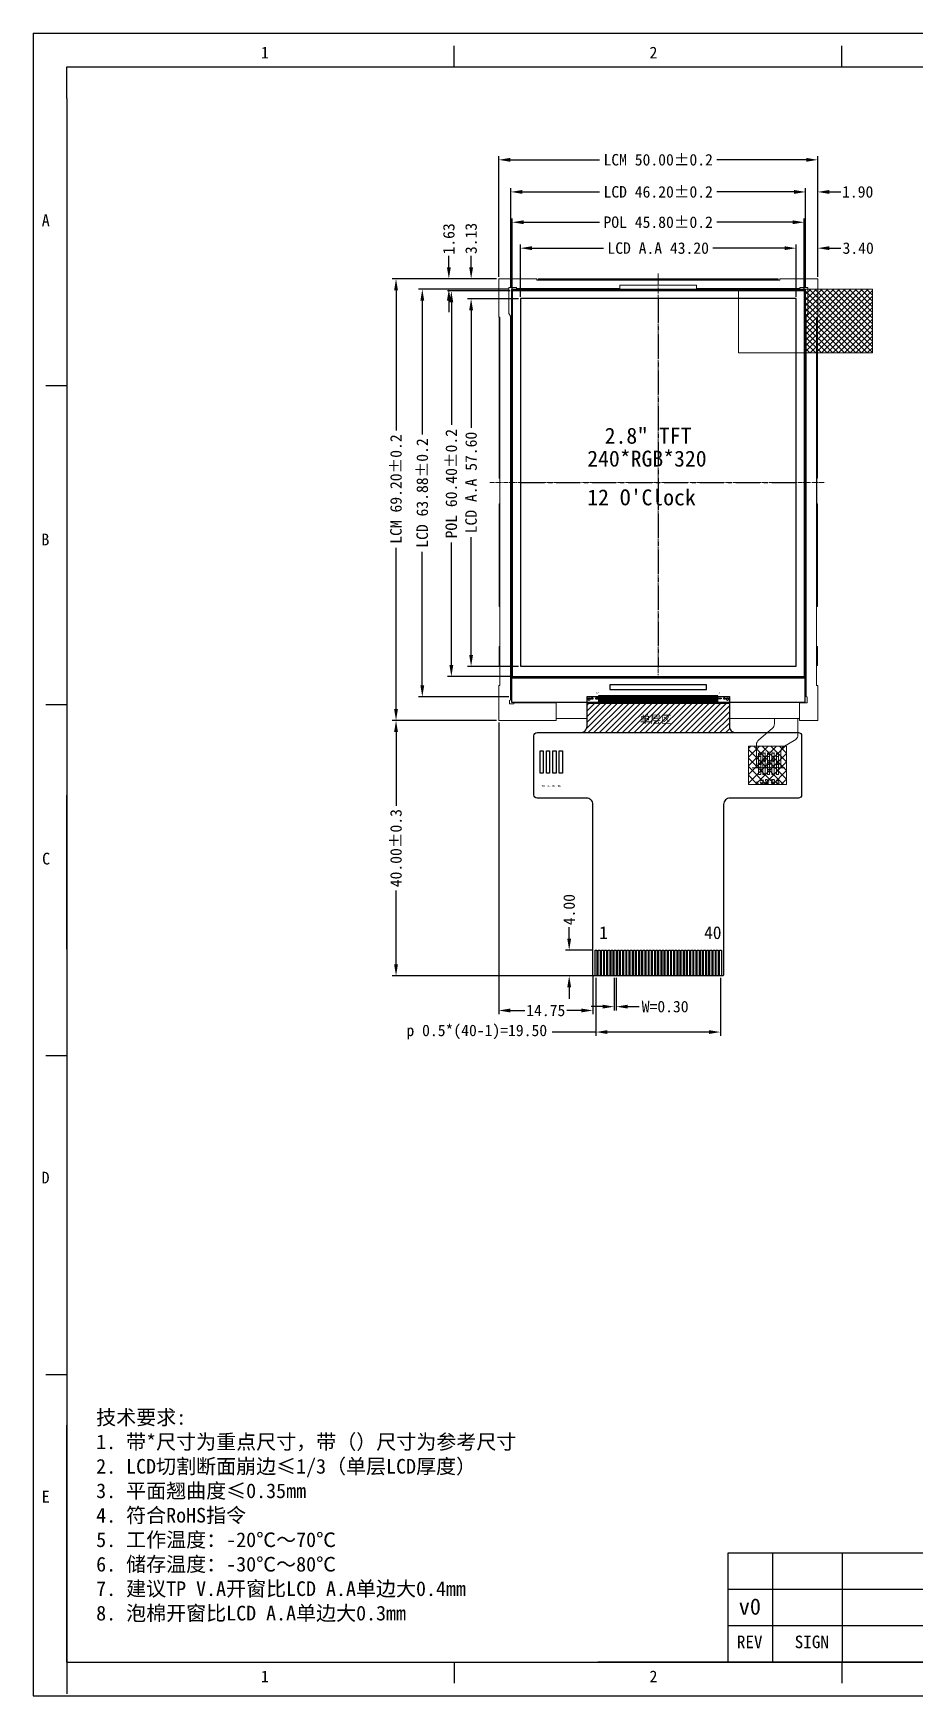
# Model space of a CAD drawing. Header units: millimetres. Extents: x 208 to 583, y 377 to 638.
# Drawn here: x 207.9 to 346.1, y 377.2 to 637.7 of the extents above; entities that cross this region are included whole.
import ezdxf
from ezdxf.enums import TextEntityAlignment as Align

# ---------------------------------------------------------------- set-up
doc = ezdxf.new("R2010")
doc.units = ezdxf.units.MM
doc.linetypes.add('CENTER2', pattern=[1.125, 0.75, -0.125, 0.125, -0.125])
for name, color, linetype, lineweight in [('DIM', 3, 'Continuous', 20), ('FRAME', 6, 'Continuous', 13), ('TP外形', 7, 'Continuous', 9), ('铁框', 5, 'Continuous', 9)]:
    doc.layers.add(name, color=color, linetype=linetype, lineweight=lineweight)
for name, color, linetype in [('FPC', 2, 'Continuous'), ('HOU', 7, 'Continuous'), ('LCD', 3, 'Continuous'), ('中心线', 1, 'Continuous'), ('标 注', 3, 'Continuous')]:
    doc.layers.add(name, color=color, linetype=linetype)
doc.styles.add('C-E02$0$HZ', font='')
doc.styles.add('STYLE', font='romans.shx', dxfattribs={"width": 0.9})
doc.styles.add('仿宋', font='', dxfattribs={"height": 2.5})
doc.styles.add('宋体', font='')
doc.styles.add('標注', font='txt.shx')
doc.styles.get('C-E02$0$HZ').set_extended_font_data('SimSun')
doc.styles.get('仿宋').set_extended_font_data('FangSong_GB2312')
doc.styles.get('宋体').set_extended_font_data('SimSun')
doc.dimstyles.new('STANDARD$0', dxfattribs={"dimtxt": 2.5, "dimasz": 1.8, "dimexe": 0.5, "dimexo": 0.5, "dimgap": 0.4, "dimtad": 1, "dimzin": 9, "dimdsep": 46, "dimtxsty": 'Standard', "dimcen": 1.5, "dimadec": 0, "dimazin": 0, "dimtfac": 1, "dimtmove": 0, "dimatfit": 3, "dimfxl": 0, "dimtolj": 1, "dimtzin": 0, "dimlwd": 5, "dimlwe": 5, "dimarcsym": 0})

# ---------------------------------------------------------------- blocks, each defined once
blk = doc.blocks.new('*D159')
at = {"layer": 'Defpoints', "color": 0, "transparency": 16777216}
for p in [(280.86, 617.85), (280.86, 599.21), (330.86, 599.21)]:
    blk.add_point(p, dxfattribs=at)
at = {"layer": 'DIM', "color": 0, "lineweight": -2, "transparency": 16777216}
for p, q in [((280.86, 599.54), (280.86, 618.43)), ((282.66, 617.85), (296.68, 617.85)), ((329.06, 617.85), (315.05, 617.85)), ((330.86, 599.54), (330.86, 618.43))]:
    blk.add_line(p, q, dxfattribs=at)
at = {"layer": 'DIM', "color": 0, "transparency": 16777216}
for points in [[(282.66, 618.15), (282.66, 617.55), (280.86, 617.85)], [(329.06, 618.15), (329.06, 617.55), (330.86, 617.85)]]:
    blk.add_solid(points, dxfattribs=at)
at = {"layer": 'DIM', "color": 0, "lineweight": 9, "transparency": 16777216, "insert": (305.86, 617.85), "char_height": 1.8, "attachment_point": 5, "style": '宋体'}
blk.add_mtext('\\A1;LCM 50.00%%P0.2 ', dxfattribs=at)
blk = doc.blocks.new('*D160')
at = {"layer": 'Defpoints', "color": 0, "transparency": 16777216}
for p in [(280.86, 599.21), (264.77, 530.01), (280.86, 530.01)]:
    blk.add_point(p, dxfattribs=at)
at = {"layer": 'DIM', "color": 0, "lineweight": -2, "transparency": 16777216}
for p, q in [((280.54, 599.21), (264.19, 599.21)), ((264.77, 597.41), (264.77, 575.46)), ((264.77, 531.81), (264.77, 557.08)), ((280.54, 530.01), (264.19, 530.01))]:
    blk.add_line(p, q, dxfattribs=at)
at = {"layer": 'DIM', "color": 0, "transparency": 16777216}
for points in [[(264.47, 597.41), (265.07, 597.41), (264.77, 599.21)], [(264.47, 531.81), (265.07, 531.81), (264.77, 530.01)]]:
    blk.add_solid(points, dxfattribs=at)
at = {"layer": 'DIM', "color": 0, "lineweight": 9, "transparency": 16777216, "insert": (264.77, 566.27), "char_height": 1.8, "attachment_point": 5, "rotation": 90, "style": '宋体'}
blk.add_mtext('\\A1;LCM 69.20%%P0.2', dxfattribs=at)
blk = doc.blocks.new('*D161')
at = {"layer": 'Defpoints', "color": 0, "transparency": 16777216}
for p in [(327.46, 604.01), (284.26, 596.09), (327.46, 596.09)]:
    blk.add_point(p, dxfattribs=at)
at = {"layer": 'DIM', "color": 0, "lineweight": -2, "transparency": 16777216}
for p, q in [((284.26, 596.41), (284.26, 604.59)), ((327.46, 596.41), (327.46, 604.59)), ((286.06, 604.01), (297.3, 604.01)), ((325.66, 604.01), (314.43, 604.01))]:
    blk.add_line(p, q, dxfattribs=at)
at = {"layer": 'DIM', "color": 0, "transparency": 16777216}
for points in [[(286.06, 604.31), (286.06, 603.71), (284.26, 604.01)], [(325.66, 604.31), (325.66, 603.71), (327.46, 604.01)]]:
    blk.add_solid(points, dxfattribs=at)
at = {"layer": 'DIM', "color": 0, "lineweight": 9, "transparency": 16777216, "insert": (305.86, 604.01), "char_height": 1.8, "attachment_point": 5, "style": '宋体'}
blk.add_mtext('\\A1;LCD A.A 43.20', dxfattribs=at)
blk = doc.blocks.new('*D162')
at = {"layer": 'Defpoints', "color": 0, "transparency": 16777216}
for p in [(284.26, 596.09), (276.54, 538.49), (284.26, 538.49)]:
    blk.add_point(p, dxfattribs=at)
at = {"layer": 'DIM', "color": 0, "lineweight": -2, "transparency": 16777216}
for p, q in [((283.94, 596.09), (275.96, 596.09)), ((276.54, 594.29), (276.54, 575.85)), ((276.54, 540.29), (276.54, 558.73)), ((283.94, 538.49), (275.96, 538.49))]:
    blk.add_line(p, q, dxfattribs=at)
at = {"layer": 'DIM', "color": 0, "transparency": 16777216}
for points in [[(276.24, 594.29), (276.84, 594.29), (276.54, 596.09)], [(276.24, 540.29), (276.84, 540.29), (276.54, 538.49)]]:
    blk.add_solid(points, dxfattribs=at)
at = {"layer": 'DIM', "color": 0, "lineweight": 9, "transparency": 16777216, "insert": (276.54, 567.29), "char_height": 1.8, "attachment_point": 5, "rotation": 90, "style": '宋体'}
blk.add_mtext('\\A1;LCD A.A 57.60', dxfattribs=at)
blk = doc.blocks.new('*D163')
at = {"layer": 'Defpoints', "color": 0, "transparency": 16777216}
for p in [(276.54, 599.21), (280.86, 599.21), (284.26, 596.09)]:
    blk.add_point(p, dxfattribs=at)
at = {"layer": 'DIM', "color": 0, "lineweight": -2, "transparency": 16777216}
for p, q in [((276.54, 601.01), (276.54, 602.81)), ((280.54, 599.21), (275.96, 599.21)), ((283.94, 596.09), (275.96, 596.09)), ((276.54, 594.29), (276.54, 592.49))]:
    blk.add_line(p, q, dxfattribs=at)
at = {"layer": 'DIM', "color": 0, "transparency": 16777216}
for points in [[(276.24, 601.01), (276.84, 601.01), (276.54, 599.21)], [(276.24, 594.29), (276.84, 594.29), (276.54, 596.09)]]:
    blk.add_solid(points, dxfattribs=at)
at = {"layer": 'DIM', "color": 0, "lineweight": 9, "transparency": 16777216, "insert": (276.54, 605.53), "char_height": 1.8, "attachment_point": 5, "rotation": 90, "style": '宋体'}
blk.add_mtext('\\A1;3.13', dxfattribs=at)
blk = doc.blocks.new('*D164')
at = {"layer": 'Defpoints', "color": 0, "transparency": 16777216}
for p in [(330.86, 604.01), (330.86, 599.21), (327.46, 596.09)]:
    blk.add_point(p, dxfattribs=at)
at = {"layer": 'DIM', "color": 0, "lineweight": -2, "transparency": 16777216}
for p, q in [((327.46, 596.41), (327.46, 604.59)), ((330.86, 599.54), (330.86, 604.59)), ((325.66, 604.01), (323.86, 604.01)), ((332.66, 604.01), (334.46, 604.01))]:
    blk.add_line(p, q, dxfattribs=at)
at = {"layer": 'DIM', "color": 0, "transparency": 16777216}
for points in [[(325.66, 604.31), (325.66, 603.71), (327.46, 604.01)], [(332.66, 604.31), (332.66, 603.71), (330.86, 604.01)]]:
    blk.add_solid(points, dxfattribs=at)
at = {"layer": 'DIM', "color": 0, "lineweight": 9, "transparency": 16777216, "insert": (337.2, 604.01), "char_height": 1.8, "attachment_point": 5, "style": '宋体'}
blk.add_mtext('\\A1;3.40', dxfattribs=at)
blk = doc.blocks.new('*D172')
at = {"layer": 'Defpoints', "color": 0, "transparency": 16777216}
for p in [(328.96, 612.82), (282.76, 597.59), (328.96, 597.59)]:
    blk.add_point(p, dxfattribs=at)
at = {"layer": 'DIM', "color": 0, "lineweight": -2, "transparency": 16777216}
for p, q in [((282.76, 597.91), (282.76, 613.4)), ((284.56, 612.82), (296.68, 612.82)), ((327.16, 612.82), (315.05, 612.82)), ((328.96, 597.91), (328.96, 613.4))]:
    blk.add_line(p, q, dxfattribs=at)
at = {"layer": 'DIM', "color": 0, "transparency": 16777216}
for points in [[(284.56, 613.12), (284.56, 612.52), (282.76, 612.82)], [(327.16, 613.12), (327.16, 612.52), (328.96, 612.82)]]:
    blk.add_solid(points, dxfattribs=at)
at = {"layer": 'DIM', "color": 0, "lineweight": 9, "transparency": 16777216, "insert": (305.86, 612.82), "char_height": 1.8, "attachment_point": 5, "style": '宋体'}
blk.add_mtext('\\A1;LCD 46.20%%P0.2 ', dxfattribs=at)
blk = doc.blocks.new('*D154')
at = {"layer": 'Defpoints', "color": 0, "transparency": 16777216}
for p in [(282.76, 597.59), (268.89, 533.71), (282.76, 533.71)]:
    blk.add_point(p, dxfattribs=at)
at = {"layer": 'DIM', "color": 0, "lineweight": -2, "transparency": 16777216}
for p, q in [((282.44, 597.59), (268.31, 597.59)), ((268.89, 595.79), (268.89, 574.84)), ((268.89, 535.51), (268.89, 556.46)), ((282.44, 533.71), (268.31, 533.71))]:
    blk.add_line(p, q, dxfattribs=at)
at = {"layer": 'DIM', "color": 0, "transparency": 16777216}
for points in [[(268.59, 595.79), (269.19, 595.79), (268.89, 597.59)], [(268.59, 535.51), (269.19, 535.51), (268.89, 533.71)]]:
    blk.add_solid(points, dxfattribs=at)
at = {"layer": 'DIM', "color": 0, "lineweight": 9, "transparency": 16777216, "insert": (268.89, 565.65), "char_height": 1.8, "attachment_point": 5, "rotation": 90, "style": '宋体'}
blk.add_mtext('\\A1;LCD 63.88%%P0.2 ', dxfattribs=at)
blk = doc.blocks.new('*D173')
at = {"layer": 'Defpoints', "color": 0, "transparency": 16777216}
for p in [(330.86, 612.82), (330.86, 599.21), (328.96, 597.59)]:
    blk.add_point(p, dxfattribs=at)
at = {"layer": 'DIM', "color": 0, "lineweight": -2, "transparency": 16777216}
for p, q in [((327.16, 612.82), (325.36, 612.82)), ((328.96, 597.91), (328.96, 613.4)), ((330.86, 599.54), (330.86, 613.4)), ((332.66, 612.82), (334.46, 612.82))]:
    blk.add_line(p, q, dxfattribs=at)
at = {"layer": 'DIM', "color": 0, "transparency": 16777216}
for points in [[(327.16, 613.12), (327.16, 612.52), (328.96, 612.82)], [(332.66, 613.12), (332.66, 612.52), (330.86, 612.82)]]:
    blk.add_solid(points, dxfattribs=at)
at = {"layer": 'DIM', "color": 0, "lineweight": 9, "transparency": 16777216, "insert": (337.13, 612.82), "char_height": 1.8, "attachment_point": 5, "style": '宋体'}
blk.add_mtext('\\A1;1.90', dxfattribs=at)
blk = doc.blocks.new('*D174')
at = {"layer": 'Defpoints', "color": 0, "transparency": 16777216}
for p in [(273.05, 599.21), (280.86, 599.21), (282.76, 597.59)]:
    blk.add_point(p, dxfattribs=at)
at = {"layer": 'DIM', "color": 0, "lineweight": -2, "transparency": 16777216}
for p, q in [((273.05, 601.01), (273.05, 602.81)), ((280.54, 599.21), (272.47, 599.21)), ((282.44, 597.59), (272.47, 597.59)), ((273.05, 595.79), (273.05, 593.99))]:
    blk.add_line(p, q, dxfattribs=at)
at = {"layer": 'DIM', "color": 0, "transparency": 16777216}
for points in [[(272.75, 601.01), (273.35, 601.01), (273.05, 599.21)], [(272.75, 595.79), (273.35, 595.79), (273.05, 597.59)]]:
    blk.add_solid(points, dxfattribs=at)
at = {"layer": 'DIM', "color": 0, "lineweight": 9, "transparency": 16777216, "insert": (273.05, 605.46), "char_height": 1.8, "attachment_point": 5, "rotation": 90, "style": '宋体'}
blk.add_mtext('\\A1;1.63', dxfattribs=at)
blk = doc.blocks.new('*U121')
at = {"color": 4}
blk.add_lwpolyline([(-0.05, -0.4), (0.05, -0.4), (0.05, 0.4), (-0.05, 0.4)], close=True, dxfattribs=at)
blk = doc.blocks.new('*U122')
at = {"color": 0, "linetype": 'ByBlock', "lineweight": -2, "transparency": 16777216}
for p in [(0, 0), (0.14, 0), (0.28, 0), (0.42, 0), (0.56, 0), (0.7, 0), (0.84, 0), (0.98, 0), (1.12, 0), (1.26, 0), (1.4, 0), (1.54, 0), (1.68, 0), (1.82, 0), (1.96, 0), (2.1, 0), (2.24, 0), (2.38, 0), (2.52, 0), (2.66, 0), (2.8, 0), (2.94, 0), (3.08, 0), (3.22, 0), (3.36, 0), (3.5, 0), (3.64, 0), (3.78, 0), (3.92, 0), (4.06, 0), (4.2, 0), (4.34, 0), (4.48, 0), (4.62, 0), (4.76, 0), (4.9, 0), (5.04, 0), (5.18, 0), (5.32, 0), (5.46, 0), (5.6, 0), (5.74, 0), (5.88, 0), (6.02, 0), (6.16, 0), (6.3, 0), (6.44, 0), (6.58, 0), (6.72, 0), (6.86, 0), (7, 0), (7.14, 0), (7.28, 0), (7.42, 0), (7.56, 0), (7.7, 0), (7.84, 0), (7.98, 0), (8.12, 0), (8.26, 0), (8.4, 0), (8.54, 0), (8.68, 0), (8.82, 0), (8.96, 0), (9.1, 0), (9.24, 0), (9.38, 0), (9.52, 0), (9.66, 0), (9.8, 0), (9.94, 0), (10.08, 0), (10.22, 0), (10.36, 0), (10.5, 0), (10.64, 0), (10.78, 0), (10.92, 0), (11.06, 0), (11.2, 0), (11.34, 0), (11.48, 0), (11.62, 0), (11.76, 0), (11.9, 0), (12.04, 0), (12.18, 0), (12.32, 0), (12.46, 0), (12.6, 0), (12.74, 0), (12.88, 0), (13.02, 0), (13.16, 0), (13.3, 0), (13.44, 0), (13.58, 0), (13.72, 0), (13.86, 0), (14, 0), (14.14, 0), (14.28, 0), (14.42, 0), (14.56, 0), (14.7, 0), (14.84, 0), (14.98, 0), (15.12, 0), (15.26, 0), (15.4, 0), (15.54, 0), (15.68, 0), (15.82, 0), (15.96, 0), (16.1, 0), (16.24, 0), (16.38, 0), (16.52, 0), (16.66, 0), (16.8, 0), (16.94, 0), (17.08, 0), (17.22, 0), (17.36, 0), (17.5, 0), (17.64, 0), (17.78, 0), (17.92, 0), (18.06, 0), (18.2, 0), (18.34, 0), (18.48, 0), (18.62, 0)]:
    blk.add_blockref('*U121', p, dxfattribs=at)
blk = doc.blocks.new('ctc2.8')
at = {"color": 4}
for p, q in [((-454.19, 567.12), (-454.69, 567.12)), ((-454.69, 567.12), (-454.69, 567.02)), ((-454.69, 567.02), (-454.19, 567.02)), ((-435.47, 567.12), (-434.97, 567.12)), ((-434.97, 567.02), (-435.47, 567.02)), ((-434.97, 567.12), (-434.97, 567.02))]:
    blk.add_line(p, q, dxfattribs=at)
for points in [[(-467.83, 566.47), (-421.83, 566.47), (-421.83, 631.12), (-467.83, 631.12)], [(-467.83, 570.32), (-421.83, 570.32), (-421.83, 631.12), (-467.83, 631.12)], [(-466.43, 572.12), (-423.23, 572.12), (-423.23, 629.72), (-466.43, 629.72)], [(-452.41, 568.48), (-437.26, 568.48), (-437.26, 569.18), (-452.41, 569.18)]]:
    blk.add_lwpolyline(points, close=True, dxfattribs=at)
for centre, radius in [((-455.69, 566.97), 0.2), ((-455.69, 566.97), 0.15), ((-433.97, 566.97), 0.2), ((-433.97, 566.97), 0.15)]:
    blk.add_circle(centre, radius, dxfattribs=at)
at = {"layer": '中心线', "color": 1, "linetype": 'CENTER2', "ltscale": 5}
for p, q in [((-444.83, 629.72), (-444.83, 572.12)), ((-466.43, 600.92), (-423.23, 600.92))]:
    blk.add_line(p, q, dxfattribs=at)
at = {"color": 30}
blk.add_blockref('*U122', (-454.14, 567.07), dxfattribs=at)
at = {"color": 30, "char_height": 0.2, "attachment_point": 1, "style": '標注'}
for s, insert in [('{\\fSimSun|b0|i0|c134|p2;\\C4;134}', (-454.55, 568.09)), ('{\\fSimSun|b0|i0|c134|p2;\\C4;1}', (-435.37, 568.09))]:
    blk.add_mtext_dynamic_manual_height_columns(s, width=0.6639, gutter_width=20, heights=[0], dxfattribs=dict(at, insert=insert))
at = {"layer": 'DIM', "color": 2, "style": '仿宋'}
for s, p in [('2.8" TFT', (-453.23, 606.98)), ('240*RGB*320', (-455.96, 603.39))]:
    blk.add_text(s, height=2.5, dxfattribs=at).set_placement(p)
at = {"layer": 'LCD', "color": 2, "ltscale": 0.5, "style": '仿宋'}
blk.add_text("12 O'Clock ", height=2.5, dxfattribs=at).set_placement((-455.96, 597.32))
blk = doc.blocks.new('*U152')
at = {"color": 2}
blk.add_lwpolyline([(-0.045, -0.4), (0.045, -0.4), (0.045, 0.4), (-0.045, 0.4)], close=True, dxfattribs=at)
blk = doc.blocks.new('*U153')
at = {"color": 0, "linetype": 'ByBlock', "lineweight": -2, "transparency": 16777216}
for p in [(0, 0), (0.14, 0), (0.28, 0), (0.42, 0), (0.56, 0), (0.7, 0), (0.84, 0), (0.98, 0), (1.12, 0), (1.26, 0), (1.4, 0), (1.54, 0), (1.68, 0), (1.82, 0), (1.96, 0), (2.1, 0), (2.24, 0), (2.38, 0), (2.52, 0), (2.66, 0), (2.8, 0), (2.94, 0), (3.08, 0), (3.22, 0), (3.36, 0), (3.5, 0), (3.64, 0), (3.78, 0), (3.92, 0), (4.06, 0), (4.2, 0), (4.34, 0), (4.48, 0), (4.62, 0), (4.76, 0), (4.9, 0), (5.04, 0), (5.18, 0), (5.32, 0), (5.46, 0), (5.6, 0), (5.74, 0), (5.88, 0), (6.02, 0), (6.16, 0), (6.3, 0), (6.44, 0), (6.58, 0), (6.72, 0), (6.86, 0), (7, 0), (7.14, 0), (7.28, 0), (7.42, 0), (7.56, 0), (7.7, 0), (7.84, 0), (7.98, 0), (8.12, 0), (8.26, 0), (8.4, 0), (8.54, 0), (8.68, 0), (8.82, 0), (8.96, 0), (9.1, 0), (9.24, 0), (9.38, 0), (9.52, 0), (9.66, 0), (9.8, 0), (9.94, 0), (10.08, 0), (10.22, 0), (10.36, 0), (10.5, 0), (10.64, 0), (10.78, 0), (10.92, 0), (11.06, 0), (11.2, 0), (11.34, 0), (11.48, 0), (11.62, 0), (11.76, 0), (11.9, 0), (12.04, 0), (12.18, 0), (12.32, 0), (12.46, 0), (12.6, 0), (12.74, 0), (12.88, 0), (13.02, 0), (13.16, 0), (13.3, 0), (13.44, 0), (13.58, 0), (13.72, 0), (13.86, 0), (14, 0), (14.14, 0), (14.28, 0), (14.42, 0), (14.56, 0), (14.7, 0), (14.84, 0), (14.98, 0), (15.12, 0), (15.26, 0), (15.4, 0), (15.54, 0), (15.68, 0), (15.82, 0), (15.96, 0), (16.1, 0), (16.24, 0), (16.38, 0), (16.52, 0), (16.66, 0), (16.8, 0), (16.94, 0), (17.08, 0), (17.22, 0), (17.36, 0), (17.5, 0), (17.64, 0), (17.78, 0), (17.92, 0), (18.06, 0), (18.2, 0), (18.34, 0), (18.48, 0), (18.62, 0)]:
    blk.add_blockref('*U152', p, dxfattribs=at)
blk = doc.blocks.new('*D178')
at = {"layer": 'Defpoints', "color": 0, "transparency": 16777216}
for p in [(328.76, 608.07), (282.96, 597.31), (328.76, 597.31)]:
    blk.add_point(p, dxfattribs=at)
at = {"layer": 'DIM', "color": 0, "lineweight": -2, "transparency": 16777216}
for p, q in [((282.96, 597.64), (282.96, 608.65)), ((284.76, 608.07), (296.67, 608.07)), ((326.96, 608.07), (315.06, 608.07)), ((328.76, 597.64), (328.76, 608.65))]:
    blk.add_line(p, q, dxfattribs=at)
at = {"layer": 'DIM', "color": 0, "transparency": 16777216}
for points in [[(284.76, 608.37), (284.76, 607.77), (282.96, 608.07)], [(326.96, 608.37), (326.96, 607.77), (328.76, 608.07)]]:
    blk.add_solid(points, dxfattribs=at)
at = {"layer": 'DIM', "color": 0, "lineweight": 9, "transparency": 16777216, "insert": (305.86, 608.07), "char_height": 1.8, "attachment_point": 5, "style": '宋体'}
blk.add_mtext('\\A1;POL 45.80%%P0.2 ', dxfattribs=at)
blk = doc.blocks.new('*D179')
at = {"layer": 'Defpoints', "color": 0, "transparency": 16777216}
for p in [(282.96, 597.31), (273.44, 536.91), (282.96, 536.91)]:
    blk.add_point(p, dxfattribs=at)
at = {"layer": 'DIM', "color": 0, "lineweight": -2, "transparency": 16777216}
for p, q in [((282.64, 597.31), (272.86, 597.31)), ((273.44, 595.51), (273.44, 576.31)), ((273.44, 538.71), (273.44, 557.91)), ((282.64, 536.91), (272.86, 536.91))]:
    blk.add_line(p, q, dxfattribs=at)
at = {"layer": 'DIM', "color": 0, "transparency": 16777216}
for points in [[(273.14, 595.51), (273.74, 595.51), (273.44, 597.31)], [(273.14, 538.71), (273.74, 538.71), (273.44, 536.91)]]:
    blk.add_solid(points, dxfattribs=at)
at = {"layer": 'DIM', "color": 0, "lineweight": 9, "transparency": 16777216, "insert": (273.44, 567.11), "char_height": 1.8, "attachment_point": 5, "rotation": 90, "style": '宋体'}
blk.add_mtext('\\A1;POL 60.40%%P0.2 ', dxfattribs=at)
blk = doc.blocks.new('*D188')
at = {"layer": 'Defpoints', "color": 0, "transparency": 16777216}
for p in [(280.86, 530.01), (264.77, 490.01), (295.81, 490.01)]:
    blk.add_point(p, dxfattribs=at)
at = {"layer": 'DIM', "color": 0, "lineweight": -2, "transparency": 16777216}
for p, q in [((280.54, 530.01), (264.19, 530.01)), ((264.77, 528.21), (264.77, 516.62)), ((264.77, 491.81), (264.77, 503.4)), ((295.49, 490.01), (264.19, 490.01))]:
    blk.add_line(p, q, dxfattribs=at)
at = {"layer": 'DIM', "color": 0, "transparency": 16777216}
for points in [[(264.47, 528.21), (265.07, 528.21), (264.77, 530.01)], [(264.47, 491.81), (265.07, 491.81), (264.77, 490.01)]]:
    blk.add_solid(points, dxfattribs=at)
at = {"layer": 'DIM', "color": 0, "lineweight": 9, "transparency": 16777216, "insert": (264.77, 510.01), "char_height": 1.8, "attachment_point": 5, "rotation": 90, "style": '宋体'}
blk.add_mtext('\\A1;40.00%%P0.3', dxfattribs=at)
blk = doc.blocks.new('*D189')
at = {"layer": 'Defpoints', "color": 0, "transparency": 16777216}
for p in [(280.86, 530.01), (295.61, 490.21), (295.61, 484.58)]:
    blk.add_point(p, dxfattribs=at)
at = {"layer": 'DIM', "color": 0, "lineweight": -2, "transparency": 16777216}
for p, q in [((280.86, 529.69), (280.86, 484)), ((295.61, 489.89), (295.61, 484)), ((282.66, 484.58), (284.95, 484.58)), ((293.81, 484.58), (291.53, 484.58))]:
    blk.add_line(p, q, dxfattribs=at)
at = {"layer": 'DIM', "color": 0, "transparency": 16777216}
for points in [[(282.66, 484.88), (282.66, 484.28), (280.86, 484.58)], [(293.81, 484.88), (293.81, 484.28), (295.61, 484.58)]]:
    blk.add_solid(points, dxfattribs=at)
at = {"layer": 'DIM', "color": 0, "lineweight": 9, "transparency": 16777216, "insert": (288.24, 484.58), "char_height": 1.8, "attachment_point": 5, "style": '宋体'}
blk.add_mtext('\\A1;14.75', dxfattribs=at)
blk = doc.blocks.new('*D190')
at = {"layer": 'Defpoints', "color": 0, "transparency": 16777216}
for p in [(296.11, 490.01), (315.61, 490.01), (315.61, 481.2)]:
    blk.add_point(p, dxfattribs=at)
at = {"layer": 'DIM', "color": 0, "lineweight": -2, "transparency": 16777216}
for p, q in [((296.11, 489.69), (296.11, 480.62)), ((315.61, 489.69), (315.61, 480.62)), ((296.11, 481.2), (289.22, 481.2)), ((313.81, 481.2), (297.91, 481.2))]:
    blk.add_line(p, q, dxfattribs=at)
at = {"layer": 'DIM', "color": 0, "transparency": 16777216}
for points in [[(297.91, 481.5), (297.91, 480.9), (296.11, 481.2)], [(313.81, 481.5), (313.81, 480.9), (315.61, 481.2)]]:
    blk.add_solid(points, dxfattribs=at)
at = {"layer": 'DIM', "color": 0, "lineweight": 9, "transparency": 16777216, "insert": (277.43, 481.2), "char_height": 1.8, "attachment_point": 5, "style": '宋体'}
blk.add_mtext('\\A1;p 0.5*(40-1)=19.50', dxfattribs=at)
blk = doc.blocks.new('*D191')
at = {"layer": 'Defpoints', "color": 0, "transparency": 16777216}
for p in [(291.91, 494.01), (295.96, 494.01), (295.96, 490.01)]:
    blk.add_point(p, dxfattribs=at)
at = {"layer": 'DIM', "color": 0, "lineweight": -2, "transparency": 16777216}
for p, q in [((291.91, 495.81), (291.91, 497.61)), ((295.64, 494.01), (291.33, 494.01)), ((295.64, 490.01), (291.33, 490.01)), ((291.91, 488.21), (291.91, 486.41))]:
    blk.add_line(p, q, dxfattribs=at)
at = {"layer": 'DIM', "color": 0, "transparency": 16777216}
for points in [[(291.61, 495.81), (292.21, 495.81), (291.91, 494.01)], [(291.61, 488.21), (292.21, 488.21), (291.91, 490.01)]]:
    blk.add_solid(points, dxfattribs=at)
at = {"layer": 'DIM', "color": 0, "lineweight": 9, "transparency": 16777216, "insert": (291.91, 500.38), "char_height": 1.8, "attachment_point": 5, "rotation": 90, "style": '宋体'}
blk.add_mtext('\\A1;4.00', dxfattribs=at)
blk = doc.blocks.new('*D192')
at = {"layer": 'Defpoints', "color": 0, "transparency": 16777216}
for p in [(298.96, 490.01), (299.26, 490.01), (299.26, 485.18)]:
    blk.add_point(p, dxfattribs=at)
at = {"layer": 'DIM', "color": 0, "lineweight": -2, "transparency": 16777216}
for p, q in [((298.96, 489.69), (298.96, 484.6)), ((299.26, 489.69), (299.26, 484.6)), ((297.16, 485.18), (295.36, 485.18)), ((301.06, 485.18), (302.86, 485.18))]:
    blk.add_line(p, q, dxfattribs=at)
at = {"layer": 'DIM', "color": 0, "transparency": 16777216}
for points in [[(297.16, 485.48), (297.16, 484.88), (298.96, 485.18)], [(301.06, 485.48), (301.06, 484.88), (299.26, 485.18)]]:
    blk.add_solid(points, dxfattribs=at)
at = {"layer": 'DIM', "color": 0, "lineweight": 9, "transparency": 16777216, "insert": (306.95, 485.18), "char_height": 1.8, "attachment_point": 5, "style": '宋体'}
blk.add_mtext('\\A1;W=0.30', dxfattribs=at)

msp = doc.modelspace()

# ---------------------------------------------------------------- hatches: boundary and pattern name
at = {"lineweight": 9}
h = msp.add_hatch(dxfattribs=at)
h.set_pattern_fill('ANSI37', color=1, scale=0.2, style=0)
h.set_pattern_definition([(45, (-68.1751, 196.0461), (-0.4490128, 0.4490128), []), (135, (-68.1751, 196.0461), (-0.4490128, -0.4490128), [])])
h.paths.add_polyline_path([(339.465, 597.589), (328.965, 597.589), (328.965, 587.589), (339.465, 587.589)])
h = msp.add_hatch()
h.set_pattern_fill('ANSI31', color=0, scale=0.2)
h.set_pattern_definition([(45, (436.7024, 0), (-0.4490128, 0.4490128), [])])
h.paths.add_polyline_path([(317.025, 532.728), (294.705, 532.728), (294.705, 529.114, -0.4142136), (293.705, 528.114), (318.025, 528.114, -0.4142136), (317.025, 529.114)])
h.paths.add_polyline_path([(302.618, 528.823), (308.367, 528.823), (308.367, 531.139), (302.618, 531.139)], flags=24)
h = msp.add_hatch(dxfattribs=at)
h.set_pattern_fill('ANSI37', color=2, scale=0.3, style=0)
h.set_pattern_definition([(45, (19.5427, 21.7462), (-0.6735192, 0.6735192), []), (135, (19.5427, 21.7462), (-0.6735192, -0.6735192), [])])
h.paths.add_polyline_path([(325.992, 525.986), (319.992, 525.986), (319.992, 519.986), (325.992, 519.986)])

# ---------------------------------------------------------------- linework, layer by layer
at = {"color": 7, "linetype": 'Continuous'}
for p, q in [((207.911, 637.68), (582.816, 637.68)), ((207.911, 637.68), (207.911, 377.22)), ((207.911, 377.22), (582.816, 377.22))]:
    msp.add_line(p, q, dxfattribs=at)
at = {"linetype": 'Continuous'}
for p, q in [((273.907, 632.419), (273.907, 635.707)), ((334.642, 632.419), (334.642, 635.707)), ((213.172, 632.419), (577.554, 632.419)), ((213.172, 627.442), (213.172, 632.419)), ((213.172, 627.442), (213.172, 377.505)), ((213.172, 582.431), (209.884, 582.431)), ((213.172, 532.444), (209.884, 532.444)), ((213.172, 477.48), (209.884, 477.48)), ((213.172, 427.492), (209.884, 427.492)), ((213.172, 382.482), (577.554, 382.482)), ((273.907, 382.482), (273.907, 379.193)), ((334.642, 382.482), (334.642, 379.193))]:
    msp.add_line(p, q, dxfattribs=at)
at = {"color": 1, "lineweight": 9}
msp.add_line((328.965, 587.589), (328.965, 597.589), dxfattribs=at)
at = {"color": 30}
for p, q in [((294.705, 533.764), (317.025, 533.764)), ((294.705, 532.728), (317.025, 532.728)), ((293.705, 528.114), (319.695, 528.114))]:
    msp.add_line(p, q, dxfattribs=at)
at = {"color": 30, "lineweight": 9}
for p, q in [((321.58, 522.576), (320.58, 522.576)), ((324.73, 522.576), (325.73, 522.576))]:
    msp.add_line(p, q, dxfattribs=at)
at = {"color": 4, "linetype": 'Continuous'}
for p, q in [((213.172, 382.482), (213.172, 419.631)), ((409.307, 399.56), (316.785, 399.56)), ((316.785, 399.56), (316.785, 382.482)), ((323.79, 399.56), (323.79, 382.482)), ((334.699, 399.56), (334.699, 382.482)), ((409.307, 393.867), (316.785, 393.867)), ((409.307, 388.174), (316.785, 388.174)), ((409.307, 382.482), (296.409, 382.482))]:
    msp.add_line(p, q, dxfattribs=at)
at = {"color": 6}
msp.add_lwpolyline([(282.965, 536.914), (328.765, 536.914), (328.765, 597.314), (282.965, 597.314)], close=True, dxfattribs=at)
at = {"color": 1, "lineweight": 9}
msp.add_lwpolyline([(318.465, 587.589), (339.465, 587.589), (339.465, 597.589), (318.465, 597.589)], close=True, dxfattribs=at)
at = {"color": 30}
msp.add_lwpolyline([(317.025, 533.764), (317.025, 529.114, 0.4142136), (318.025, 528.114), (327.84, 528.114, -0.4142136), (328.34, 527.614), (328.34, 518.364, -0.4142136), (327.84, 517.864), (317.115, 517.864, 0.4142136), (316.115, 516.864), (316.115, 490.214, -0.4142136), (315.915, 490.014), (295.815, 490.014, -0.4142136), (295.615, 490.214), (295.615, 516.864, 0.4142136), (294.615, 517.864), (286.865, 517.864, -0.4142136), (286.365, 518.364), (286.365, 527.614, -0.4142136), (286.865, 528.114), (293.705, 528.114, 0.4142136), (294.705, 529.114), (294.705, 533.764)], format="xyb", dxfattribs=at)
at = {"color": 3}
for points in [[(287.346, 525.234), (287.845, 525.234), (287.845, 521.734), (287.346, 521.734)], [(288.345, 525.234), (288.845, 525.234), (288.845, 521.734), (288.345, 521.734)], [(289.345, 525.234), (289.845, 525.234), (289.845, 521.734), (289.345, 521.734)], [(290.345, 525.234), (290.845, 525.234), (290.845, 521.734), (290.345, 521.734)]]:
    msp.add_lwpolyline(points, close=True, dxfattribs=at)
at = {"color": 2, "lineweight": 9}
msp.add_lwpolyline([(319.992, 519.986), (325.992, 519.986), (325.992, 525.986), (319.992, 525.986)], close=True, dxfattribs=at)
at = {"color": 3, "lineweight": 9}
for points in [[(321.58, 524.876), (321.93, 524.876), (321.93, 521.576), (321.58, 521.576)], [(322.28, 524.876), (322.63, 524.876), (322.63, 521.576), (322.28, 521.576)], [(322.98, 524.876), (323.33, 524.876), (323.33, 521.576), (322.98, 521.576)], [(323.68, 524.876), (324.03, 524.876), (324.03, 521.576), (323.68, 521.576)], [(324.38, 524.876), (324.73, 524.876), (324.73, 521.576), (324.38, 521.576)]]:
    msp.add_lwpolyline(points, close=True, dxfattribs=at)
at = {"color": 2}
for points in [[(295.965, 494.014), (296.265, 494.014), (296.265, 490.014), (295.965, 490.014)], [(296.465, 494.014), (296.765, 494.014), (296.765, 490.014), (296.465, 490.014)], [(296.965, 494.014), (297.265, 494.014), (297.265, 490.014), (296.965, 490.014)], [(297.465, 494.014), (297.765, 494.014), (297.765, 490.014), (297.465, 490.014)], [(297.965, 494.014), (298.265, 494.014), (298.265, 490.014), (297.965, 490.014)], [(298.465, 494.014), (298.765, 494.014), (298.765, 490.014), (298.465, 490.014)], [(298.965, 494.014), (299.265, 494.014), (299.265, 490.014), (298.965, 490.014)], [(299.465, 494.014), (299.765, 494.014), (299.765, 490.014), (299.465, 490.014)], [(299.965, 494.014), (300.265, 494.014), (300.265, 490.014), (299.965, 490.014)], [(300.465, 494.014), (300.765, 494.014), (300.765, 490.014), (300.465, 490.014)], [(300.965, 494.014), (301.265, 494.014), (301.265, 490.014), (300.965, 490.014)], [(301.465, 494.014), (301.765, 494.014), (301.765, 490.014), (301.465, 490.014)], [(301.965, 494.014), (302.265, 494.014), (302.265, 490.014), (301.965, 490.014)], [(302.465, 494.014), (302.765, 494.014), (302.765, 490.014), (302.465, 490.014)], [(302.965, 494.014), (303.265, 494.014), (303.265, 490.014), (302.965, 490.014)], [(303.465, 494.014), (303.765, 494.014), (303.765, 490.014), (303.465, 490.014)], [(303.965, 494.014), (304.265, 494.014), (304.265, 490.014), (303.965, 490.014)], [(304.465, 494.014), (304.765, 494.014), (304.765, 490.014), (304.465, 490.014)], [(304.965, 494.014), (305.265, 494.014), (305.265, 490.014), (304.965, 490.014)], [(305.465, 494.014), (305.765, 494.014), (305.765, 490.014), (305.465, 490.014)], [(305.965, 494.014), (306.265, 494.014), (306.265, 490.014), (305.965, 490.014)], [(306.465, 494.014), (306.765, 494.014), (306.765, 490.014), (306.465, 490.014)], [(306.965, 494.014), (307.265, 494.014), (307.265, 490.014), (306.965, 490.014)], [(307.465, 494.014), (307.765, 494.014), (307.765, 490.014), (307.465, 490.014)], [(307.965, 494.014), (308.265, 494.014), (308.265, 490.014), (307.965, 490.014)], [(308.465, 494.014), (308.765, 494.014), (308.765, 490.014), (308.465, 490.014)], [(308.965, 494.014), (309.265, 494.014), (309.265, 490.014), (308.965, 490.014)], [(309.465, 494.014), (309.765, 494.014), (309.765, 490.014), (309.465, 490.014)], [(309.965, 494.014), (310.265, 494.014), (310.265, 490.014), (309.965, 490.014)], [(310.465, 494.014), (310.765, 494.014), (310.765, 490.014), (310.465, 490.014)], [(310.965, 494.014), (311.265, 494.014), (311.265, 490.014), (310.965, 490.014)], [(311.465, 494.014), (311.765, 494.014), (311.765, 490.014), (311.465, 490.014)], [(311.965, 494.014), (312.265, 494.014), (312.265, 490.014), (311.965, 490.014)], [(312.465, 494.014), (312.765, 494.014), (312.765, 490.014), (312.465, 490.014)], [(312.965, 494.014), (313.265, 494.014), (313.265, 490.014), (312.965, 490.014)], [(313.465, 494.014), (313.765, 494.014), (313.765, 490.014), (313.465, 490.014)], [(313.965, 494.014), (314.265, 494.014), (314.265, 490.014), (313.965, 490.014)], [(314.465, 494.014), (314.765, 494.014), (314.765, 490.014), (314.465, 490.014)], [(314.965, 494.014), (315.265, 494.014), (315.265, 490.014), (314.965, 490.014)], [(315.465, 494.014), (315.765, 494.014), (315.765, 490.014), (315.465, 490.014)]]:
    msp.add_lwpolyline(points, close=True, dxfattribs=at)
at = {"layer": 'DIM', "color": 32, "lineweight": 9}
for p, q in [((321.58, 524.376), (321.58, 523.404)), ((321.93, 524.376), (321.58, 524.376)), ((321.93, 523.404), (321.93, 524.376)), ((322.28, 524.376), (322.28, 523.904)), ((322.63, 524.376), (322.28, 524.376)), ((322.28, 523.547), (322.28, 522.754)), ((322.63, 523.904), (322.63, 524.376)), ((322.63, 522.754), (322.63, 523.547)), ((322.98, 524.376), (322.98, 523.404)), ((323.33, 524.376), (322.98, 524.376)), ((323.33, 523.404), (323.33, 524.376)), ((323.68, 524.376), (323.68, 523.904)), ((324.03, 524.376), (323.68, 524.376)), ((323.68, 523.547), (323.68, 522.754)), ((324.03, 523.904), (324.03, 524.376)), ((324.03, 522.754), (324.03, 523.547)), ((324.38, 524.376), (324.38, 523.404)), ((324.73, 524.376), (324.38, 524.376)), ((324.73, 523.404), (324.73, 524.376)), ((321.255, 522.576), (321.63, 522.576)), ((321.58, 523.047), (321.58, 522.754)), ((321.88, 522.576), (322.33, 522.576)), ((321.93, 522.754), (321.93, 523.047)), ((322.58, 522.576), (323.03, 522.576)), ((322.98, 523.047), (322.98, 522.754)), ((323.28, 522.576), (323.73, 522.576)), ((323.33, 522.754), (323.33, 523.047)), ((323.98, 522.576), (324.43, 522.576)), ((324.38, 523.047), (324.38, 522.754)), ((324.68, 522.576), (325.055, 522.576)), ((324.73, 522.754), (324.73, 523.047))]:
    msp.add_line(p, q, dxfattribs=at)
for centre in [(322.455, 523.726), (323.855, 523.726), (321.755, 523.226), (323.155, 523.226), (324.555, 523.226)]:
    msp.add_circle(centre, 0.125, dxfattribs=at)
for centre, radius, start, end in [((322.455, 523.726), 0.25, 134.427, 225.573), ((322.455, 523.726), 0.25, 314.427, 45.573), ((323.855, 523.726), 0.25, 134.427, 225.573), ((323.855, 523.726), 0.25, 314.427, 45.573), ((321.755, 523.226), 0.25, 134.427, 225.573), ((321.755, 522.576), 0.25, 134.427, 180), ((321.755, 522.576), 0.125, 0, 180), ((321.755, 523.226), 0.25, 314.427, 45.573), ((321.755, 522.576), 0.25, 0, 45.573), ((322.455, 522.576), 0.25, 134.427, 180), ((322.455, 522.576), 0.125, 0, 180), ((322.455, 522.576), 0.25, 0, 45.573), ((323.155, 523.226), 0.25, 134.427, 225.573), ((323.155, 522.576), 0.25, 134.427, 180), ((323.155, 522.576), 0.125, 0, 180), ((323.155, 523.226), 0.25, 314.427, 45.573), ((323.155, 522.576), 0.25, 0, 45.573), ((323.855, 522.576), 0.25, 134.427, 180), ((323.855, 522.576), 0.125, 0, 180), ((323.855, 522.576), 0.25, 0, 45.573), ((324.555, 523.226), 0.25, 134.427, 225.573), ((324.555, 522.576), 0.25, 134.427, 180), ((324.555, 522.576), 0.125, 0, 180), ((324.555, 523.226), 0.25, 314.427, 45.573), ((324.555, 522.576), 0.25, 0, 45.573)]:
    msp.add_arc(centre, radius, start, end, dxfattribs=at)
at = {"layer": 'FPC', "color": 4}
for points in [[(295.405, 533.564), (295.605, 533.564), (295.605, 533.364), (295.405, 533.364)], [(316.125, 533.564), (316.325, 533.564), (316.325, 533.364), (316.125, 533.364)]]:
    msp.add_lwpolyline(points, close=True, dxfattribs=at)
at = {"layer": 'FPC', "lineweight": 9}
msp.add_lwpolyline([(321.255, 522.576), (321.255, 526.216, -0.2215604), (321.612, 526.981), (323.708, 528.742, 0.2215604), (324.065, 529.508), (324.065, 530.312)], format="xyb", dxfattribs=at)
at = {"layer": 'FPC', "linetype": 'Continuous', "lineweight": 9}
msp.add_lwpolyline([(325.055, 522.576), (325.055, 525.076, -0.2215604), (325.412, 525.841), (327.408, 527.018, 0.2215604), (327.765, 527.784), (327.765, 530.312)], format="xyb", dxfattribs=at)
at = {"layer": 'FRAME', "color": 7, "lineweight": 9}
for p, q in [((280.865, 599.214), (286.815, 599.214)), ((280.865, 599.214), (280.865, 593.214)), ((324.915, 599.214), (330.865, 599.214)), ((330.865, 599.214), (330.865, 593.214)), ((283.665, 597.839), (282.44, 597.839)), ((282.44, 597.839), (282.44, 593.778)), ((283.665, 597.839), (283.665, 597.689)), ((299.865, 597.689), (283.665, 597.689)), ((299.865, 597.689), (299.865, 598.189)), ((311.865, 598.189), (299.865, 598.189)), ((299.865, 597.689), (299.865, 598.189)), ((311.865, 598.189), (299.865, 598.189)), ((311.865, 597.689), (311.865, 598.189)), ((311.865, 597.689), (311.865, 598.189)), ((328.04, 597.689), (311.865, 597.689)), ((328.04, 597.839), (328.04, 597.689)), ((328.04, 597.839), (329.29, 597.839)), ((329.29, 597.839), (329.29, 593.778)), ((282.44, 593.778), (282.69, 593.356)), ((282.69, 593.356), (282.69, 533.229)), ((329.29, 593.778), (329.04, 593.356)), ((329.04, 593.356), (329.04, 533.779)), ((280.865, 535.514), (280.865, 530.014)), ((280.865, 535.514), (280.865, 530.014)), ((330.865, 535.514), (330.865, 530.014)), ((282.69, 533.229), (282.54, 533.129)), ((282.54, 533.129), (282.54, 532.639)), ((283.19, 532.639), (282.54, 532.639)), ((283.29, 532.789), (283.19, 532.639)), ((283.29, 532.789), (289.865, 532.789)), ((289.865, 532.789), (289.865, 530.014)), ((329.19, 532.789), (328.015, 532.789)), ((328.015, 530.014), (328.015, 532.789)), ((329.19, 533.679), (329.04, 533.779)), ((329.19, 532.789), (329.19, 533.679)), ((289.865, 530.014), (280.865, 530.014)), ((289.865, 530.014), (280.865, 530.014)), ((294.705, 530.314), (289.865, 530.314)), ((328.015, 530.314), (317.025, 530.314)), ((330.865, 530.014), (328.015, 530.014))]:
    msp.add_line(p, q, dxfattribs=at)
at = {"layer": 'HOU', "lineweight": 9}
for p, q in [((286.815, 599.214), (286.815, 599.014)), ((291.84, 599.214), (291.84, 599.014)), ((291.84, 599.214), (291.84, 599.014)), ((294.84, 599.214), (294.84, 599.014)), ((294.84, 599.214), (294.84, 599.014)), ((316.89, 599.214), (316.89, 599.014)), ((316.89, 599.214), (316.89, 599.014)), ((319.89, 599.214), (319.89, 599.014)), ((319.89, 599.214), (319.89, 599.014)), ((324.915, 599.014), (324.915, 599.214)), ((286.815, 599.014), (324.915, 599.014)), ((286.815, 599.014), (324.915, 599.014)), ((280.865, 593.214), (281.065, 593.214)), ((281.065, 535.514), (281.065, 593.214)), ((281.065, 535.514), (281.065, 593.214)), ((330.665, 535.514), (330.665, 593.214)), ((330.665, 535.514), (330.665, 593.214)), ((330.865, 593.214), (330.665, 593.214)), ((280.865, 587.814), (281.065, 587.814)), ((330.815, 587.814), (330.665, 587.814)), ((330.815, 587.814), (330.665, 587.814)), ((280.865, 584.814), (281.065, 584.814)), ((330.815, 584.814), (330.665, 584.814)), ((280.865, 576.264), (281.065, 576.264)), ((330.815, 576.264), (330.665, 576.264)), ((280.865, 573.264), (281.065, 573.264)), ((330.815, 573.264), (330.665, 573.264)), ((280.915, 558.664), (281.065, 558.664)), ((330.815, 558.664), (330.665, 558.664)), ((280.915, 555.664), (281.065, 555.664)), ((330.815, 555.664), (330.665, 555.664)), ((280.915, 541.614), (281.065, 541.614)), ((280.915, 541.614), (280.915, 538.614)), ((330.815, 541.614), (330.665, 541.614)), ((330.815, 541.614), (330.815, 538.614)), ((280.915, 538.614), (281.065, 538.614)), ((330.815, 538.614), (330.665, 538.614)), ((280.865, 535.514), (281.065, 535.514)), ((330.865, 535.514), (330.665, 535.514))]:
    msp.add_line(p, q, dxfattribs=at)
at = {"layer": '中心线', "color": 1, "linetype": 'CENTER2', "lineweight": 9}
for p, q in [((305.865, 600.03), (305.865, 536.714)), ((331.852, 567.314), (279.468, 567.314))]:
    msp.add_line(p, q, dxfattribs=at)
at = {"layer": '标 注', "color": 0}
msp.add_line((213.172, 494.206), (213.172, 518.329), dxfattribs=at)
at = {"layer": '铁框', "linetype": 'ByBlock', "lineweight": 9}
for p, q in [((287.065, 599.214), (287.065, 599.014)), ((280.865, 567.964), (281.015, 567.964)), ((280.865, 567.964), (281.015, 567.964)), ((330.815, 567.964), (330.715, 567.964)), ((330.815, 563.964), (330.715, 563.964))]:
    msp.add_line(p, q, dxfattribs=at)
at = {"layer": '铁框', "color": 4, "linetype": 'ByBlock', "lineweight": 9}
for p, q in [((287.065, 599.214), (287.065, 599.014)), ((287.065, 599.214), (324.665, 599.214)), ((287.065, 599.064), (324.665, 599.064)), ((324.665, 599.214), (324.665, 599.014)), ((280.865, 593.114), (281.015, 593.114)), ((280.915, 593.114), (280.915, 567.964)), ((281.015, 593.114), (281.015, 564.464)), ((330.815, 593.114), (330.665, 593.114)), ((330.715, 593.114), (330.715, 564.464)), ((330.815, 593.114), (330.815, 567.964)), ((330.715, 567.964), (330.715, 547.878)), ((280.915, 563.964), (280.915, 547.879)), ((280.915, 563.964), (281.015, 563.964)), ((281.015, 564.464), (281.015, 547.879)), ((330.815, 563.964), (330.815, 547.878)), ((280.915, 547.879), (281.065, 547.879)), ((330.815, 547.878), (330.665, 547.878))]:
    msp.add_line(p, q, dxfattribs=at)

# ---------------------------------------------------------------- block references
at = {"color": 30}
for name, p in [('ctc2.8', (750.7, -33.602)), ('*U153', (296.555, 533.364))]:
    msp.add_blockref(name, p, dxfattribs=at)

# ---------------------------------------------------------------- texts
at = {"color": 4, "linetype": 'Continuous', "style": '宋体'}
for s, p in [('2', (304.488, 633.734)), ('1', (243.596, 633.734)), ('A', (209.246, 607.451)), ('B', (209.183, 557.448)), ('C', (209.305, 507.452)), ('D', (209.214, 457.48)), ('E', (209.246, 407.485)), ('1', (243.596, 379.324)), ('2', (304.488, 379.324))]:
    msp.add_text(s, height=1.842, dxfattribs=at).set_placement(p)
at = {"color": 1, "linetype": 'Continuous', "style": '宋体'}
msp.add_text('v0', height=2.5573, dxfattribs=at).set_placement((320.227, 389.921), align=Align.CENTER)
at = {"color": 4, "linetype": 'Continuous', "style": '宋体'}
for s, p in [('REV', (320.193, 384.672)), ('SIGN', (329.938, 384.672))]:
    msp.add_text(s, height=1.9732, dxfattribs=at).set_placement(p, align=Align.CENTER)
at = {"color": 2, "lineweight": 9, "insert": (302.999, 530.778), "char_height": 1.2, "width": 6.26703, "attachment_point": 1, "style": '標注'}
msp.add_mtext('{\\fSimSun|b0|i0|c134|p2;单层区}', dxfattribs=at)
at = {"color": 1, "char_height": 2, "width": 4.01686, "attachment_point": 1, "style": '宋体'}
for s, insert in [('1', (296.604, 497.772)), ('40', (313.06, 497.772))]:
    msp.add_mtext(s, dxfattribs=dict(at, insert=insert))
at = {"layer": 'DIM', "color": 32, "lineweight": 9, "char_height": 0.325, "width": 0.31712, "attachment_point": 9, "style": 'C-E02$0$HZ'}
for s, insert in [('{\\fKaiTi_GB2312|b0|i0|c134|p49;A}', (321.888, 524.855)), ('{\\fKaiTi_GB2312|b0|i0|c134|p49;K1}', (322.732, 524.845)), ('{\\fKaiTi_GB2312|b0|i0|c134|p49;K2}', (323.432, 524.845)), ('{\\fKaiTi_GB2312|b0|i0|c134|p49;K3}', (324.132, 524.845)), ('{\\fKaiTi_GB2312|b0|i0|c134|p49;K4}', (324.855, 524.82))]:
    msp.add_mtext(s, dxfattribs=dict(at, insert=insert))
at = {"layer": 'DIM', "lineweight": 0, "insert": (217.774, 421.985), "char_height": 2.29975, "width": 99.07828, "attachment_point": 1, "style": '宋体'}
msp.add_mtext('{\\C0;技术要求:\\P1. 带*尺寸为重点尺寸，带（）尺寸为参考尺寸\\P2. LCD切割断面崩边≤1/3（单层LCD厚度）\\P3. 平面翘曲度≤0.35mm\\P4. 符合RoHS指令\\P5. 工作温度：-20℃～70℃ \\P6. 储存温度：-30℃～80℃\\P7. 建议TP V.A开窗比LCD A.A单边大0.4mm\\P8. 泡棉开窗比LCD A.A单边大0.3mm}', dxfattribs=at)
at = {"layer": 'FPC', "color": 3, "linetype": 'Continuous', "lineweight": 9, "style": 'STYLE', "width": 0.9}
for s, height, p in [('A', 0.53, (321.571, 520.132)), ('K1', 0.5302, (322.395, 520.021)), ('K2', 0.5302, (323.207, 520.022)), ('K3', 0.5302, (324.084, 519.988)), ('K4', 0.5302, (324.87, 519.984))]:
    msp.add_text(s, height=height, rotation=90, dxfattribs=at).set_placement(p)
at = {"layer": 'TP外形', "color": 3}
for s, p in [('YU', (287.594, 519.604)), ('XL', (288.481, 519.591)), ('YD', (289.218, 519.585)), ('XR', (290.093, 519.572))]:
    msp.add_text(s, height=0.311, dxfattribs=at).set_placement(p)

# ---------------------------------------------------------------- dimensions: what is measured, and where the dimension line sits
at = {"layer": 'DIM', "lineweight": 9}
for base, p1, p2, text, picture, middle in [((280.865, 617.855), (330.865, 599.214), (280.865, 599.214), 'LCM <>%%P0.2 ', '*D159', (305.865, 617.855)), ((328.965, 612.818), (282.765, 597.589), (328.965, 597.589), 'LCD <>%%P0.2 ', '*D172', (305.865, 612.818)), ((327.465, 604.013), (284.265, 596.089), (327.465, 596.089), 'LCD A.A <>', '*D161', (305.865, 604.013)), ((315.615, 481.199), (296.115, 490.014), (315.615, 490.014), 'p 0.5*(40-1)=<>', '*D190', (277.432, 481.199))]:
    dim = msp.add_linear_dim(base=base, p1=p1, p2=p2, text=text, dimstyle='STANDARD$0', override={"dimtxt": 1.8, "dimexe": 0.58, "dimexo": 0.325, "dimgap": 0.3, "dimtad": 0, "dimzin": 0, "dimtxsty": '宋体', "dimcen": 0.3, "dimtofl": 0, "dimfxl": 0.18, "dimlwd": 65534, "dimlwe": 65534}, dxfattribs=at)
    dim.commit()
    dim.dimension.update_dxf_attribs({"geometry": picture, "text_midpoint": middle, "dimtype": 160})
for base, p1, p2, picture, middle in [((330.865, 612.818), (328.965, 597.589), (330.865, 599.214), '*D173', (337.128, 612.818)), ((330.865, 604.013), (327.465, 596.089), (330.865, 599.214), '*D164', (337.198, 604.013)), ((295.615, 484.584), (280.865, 530.014), (295.615, 490.214), '*D189', (288.24, 484.584))]:
    dim = msp.add_linear_dim(base=base, p1=p1, p2=p2, dimstyle='STANDARD$0', override={"dimtxt": 1.8, "dimexe": 0.58, "dimexo": 0.325, "dimgap": 0.3, "dimtad": 0, "dimzin": 0, "dimtxsty": '宋体', "dimcen": 0.3, "dimtofl": 0, "dimfxl": 0.18, "dimlwd": 65534, "dimlwe": 65534}, dxfattribs=at)
    dim.commit()
    dim.dimension.update_dxf_attribs({"geometry": picture, "text_midpoint": middle})
for base, p1, p2, text, picture, middle in [((328.765, 608.067), (282.965, 597.314), (328.765, 597.314), 'POL <>%%P0.2 ', '*D178', (305.865, 608.067)), ((299.265, 485.178), (298.965, 490.014), (299.265, 490.014), 'W=<>', '*D192', (306.951, 485.178))]:
    dim = msp.add_linear_dim(base=base, p1=p1, p2=p2, text=text, dimstyle='STANDARD$0', override={"dimtxt": 1.8, "dimexe": 0.58, "dimexo": 0.325, "dimgap": 0.3, "dimtad": 0, "dimzin": 0, "dimtxsty": '宋体', "dimcen": 0.3, "dimtofl": 0, "dimfxl": 0.18, "dimlwd": 65534, "dimlwe": 65534}, dxfattribs=at)
    dim.commit()
    dim.dimension.update_dxf_attribs({"geometry": picture, "text_midpoint": middle})
for base, p1, p2, picture, middle in [((273.04658447, 599.213551827), (282.764933008, 597.588551827), (280.864933008, 599.213551827), '*D174', (273.04658447, 605.46159652)), ((276.541021134, 599.213551827), (284.264933008, 596.088551827), (280.864933008, 599.213551827), '*D163', (276.541021134, 605.531987582)), ((291.913, 494.014), (295.965, 490.014), (295.965, 494.014), '*D191', (291.913, 500.377))]:
    dim = msp.add_linear_dim(base=base, p1=p1, p2=p2, angle=90, dimstyle='STANDARD$0', override={"dimtxt": 1.8, "dimexe": 0.58, "dimexo": 0.325, "dimgap": 0.3, "dimtad": 0, "dimzin": 0, "dimtxsty": '宋体', "dimcen": 0.3, "dimtofl": 0, "dimfxl": 0.18, "dimlwd": 65534, "dimlwe": 65534}, dxfattribs=at)
    dim.commit()
    dim.dimension.update_dxf_attribs({"geometry": picture, "text_midpoint": middle})
for base, p1, p2, text, picture, middle in [((264.773, 530.014), (280.865, 599.214), (280.865, 530.014), 'LCM <>%%P0.2', '*D160', (264.773, 566.273)), ((268.886, 533.709), (282.765, 597.589), (282.765, 533.709), 'LCD <>%%P0.2 ', '*D154', (268.886, 565.649)), ((273.44, 536.914), (282.965, 597.314), (282.965, 536.914), 'POL <>%%P0.2 ', '*D179', (273.44, 567.114)), ((276.541, 538.489), (284.265, 596.089), (284.265, 538.489), 'LCD A.A <>', '*D162', (276.541, 567.289))]:
    dim = msp.add_linear_dim(base=base, p1=p1, p2=p2, angle=90, text=text, dimstyle='STANDARD$0', override={"dimtxt": 1.8, "dimexe": 0.58, "dimexo": 0.325, "dimgap": 0.3, "dimtad": 0, "dimzin": 0, "dimtxsty": '宋体', "dimcen": 0.3, "dimtofl": 0, "dimfxl": 0.18, "dimlwd": 65534, "dimlwe": 65534}, dxfattribs=at)
    dim.commit()
    dim.dimension.update_dxf_attribs({"geometry": picture, "text_midpoint": middle, "dimtype": 160})
dim = msp.add_linear_dim(base=(264.773, 490.014), p1=(280.865, 530.014), p2=(295.815, 490.014), angle=90, text='<>%%P0.3', dimstyle='STANDARD$0', override={"dimtxt": 1.8, "dimexe": 0.58, "dimexo": 0.325, "dimgap": 0.3, "dimtad": 0, "dimzin": 0, "dimtxsty": '宋体', "dimcen": 0.3, "dimtofl": 0, "dimfxl": 0.18, "dimlwd": 65534, "dimlwe": 65534}, dxfattribs=at)
dim.commit()
dim.dimension.update_dxf_attribs({"geometry": '*D188', "text_midpoint": (264.773, 510.014)})

doc.saveas('drawing.dxf')
